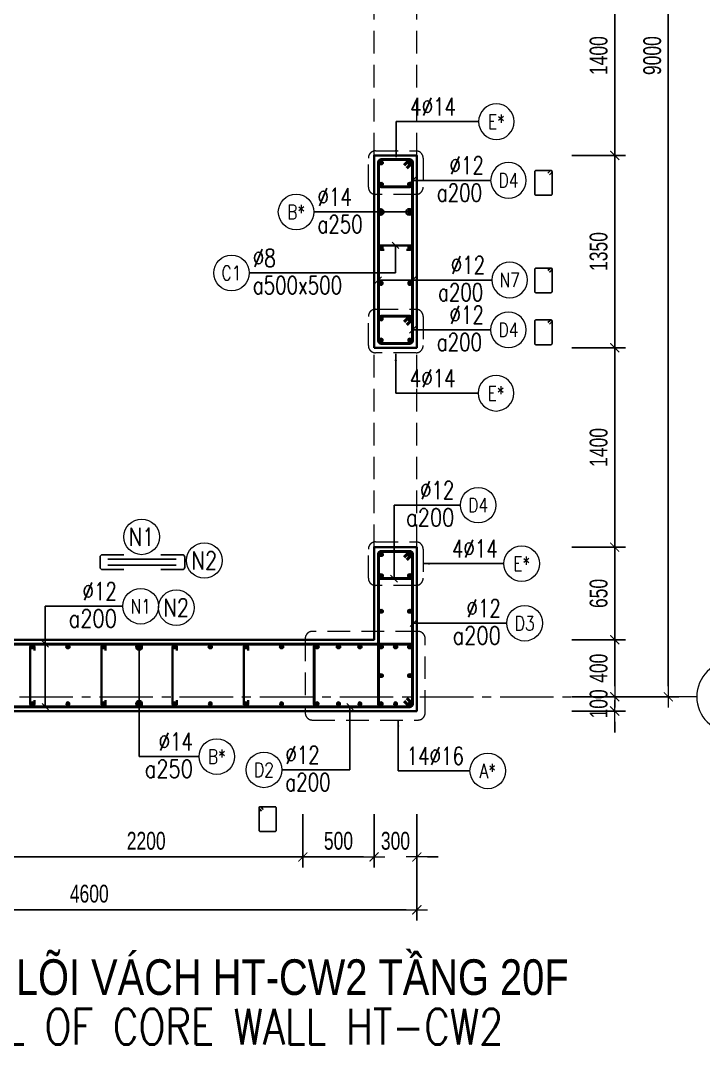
# Model space of a CAD drawing. Header units: millimetres. Extents: x 944027 to 981803, y -83026 to 82675.
# Drawn here: x 970915 to 975711, y -315 to 6873 of the extents above; entities that cross this region are included whole.
import ezdxf
from ezdxf.enums import TextEntityAlignment as Align

# ---------------------------------------------------------------- set-up
doc = ezdxf.new("R2010")
doc.units = ezdxf.units.MM
doc.header["$MEASUREMENT"] = 0
for name, pattern in [('HIDDEN', [9.525, 6.35, -3.175]), ('HIDDEN2', [4.7625, 3.175, -1.5875]), ('HT_Dim Grid$0$CENTER2', [1.125, 0.75, -0.125, 0.125, -0.125]), ('HT_Grid$0$CENTER2', [1.125, 0.75, -0.125, 0.125, -0.125])]:
    doc.linetypes.add(name, pattern=pattern)
doc.layers.get('0').update_dxf_attribs({"lineweight": 20})
doc.layers.get('Defpoints').update_dxf_attribs({"color": 151, "lineweight": 9})
doc.layers.add('Hidden', color=9, linetype='HIDDEN')
doc.layers.add('Ligature', color=1, linetype='Continuous')
for name, color, linetype, lineweight in [('HT_Dim Grid$0$NDC_S_AXIS', 5, 'HT_Dim Grid$0$CENTER2', 13), ('HT_Dim Grid$0$NDC_S_SYMBOL', 1, 'Continuous', 15), ('HT_Dim Grid$0$NDC_S_TEXT SYMBOL', 7, 'Continuous', 20), ('HT_Grid$0$NDC_S_AXIS', 5, 'HT_Grid$0$CENTER2', 13), ('KC-LEADER', 153, 'Continuous', 18), ('KC-THEP', 6, 'Continuous', 40), ('NDC_S_ANNO', 7, 'Continuous', 20), ('NDC_S_BEAM', 3, 'HIDDEN2', 20), ('NDC_S_DIM', 1, 'Continuous', 15), ('NDC_S_ENG TITLE', 3, 'Continuous', 20), ('NDC_S_HIDDEN', 8, 'HIDDEN2', 13), ('NDC_S_LEADER', 1, 'Continuous', 15), ('NDC_S_REBAR', 4, 'Continuous', 35), ('NDC_S_STIRRUP', 4, 'Continuous', 40), ('NDC_S_TEXT SYMBOL', 7, 'Continuous', 20), ('NDC_S_VN TEXT', 7, 'Continuous', 20), ('NDC_S_VN TITLE', 6, 'Continuous', 35), ('NDC_S_WALL', 6, 'Continuous', 35)]:
    doc.layers.add(name, color=color, linetype=linetype, lineweight=lineweight)
doc.styles.add('HT_Dim Grid$0$NDC_ANNO', font='', dxfattribs={"width": 0.8})
doc.styles.add('NDC_ANNO', font='', dxfattribs={"width": 0.8})
doc.styles.add('NDC_ARIAL', font='arial.ttf', dxfattribs={"width": 0.85})
doc.styles.add('NDC_DIM', font='', dxfattribs={"width": 0.75})
doc.styles.add('NDC_EN TXT', font='romans.shx', dxfattribs={"width": 0.8})
doc.styles.add('NDC_VIE TXT', font='arial.ttf', dxfattribs={"width": 0.8})
doc.styles.get('HT_Dim Grid$0$NDC_ANNO').set_extended_font_data('Dotum')
doc.styles.get('NDC_ANNO').set_extended_font_data('Dotum')
doc.styles.get('NDC_DIM').set_extended_font_data('Dotum')
doc.dimstyles.new('NDC_1-50', dxfattribs={"dimscale": 50, "dimtxt": 2.5, "dimasz": 1, "dimexe": 1.5, "dimexo": 0, "dimgap": 0.8, "dimtad": 1, "dimdec": 0, "dimdsep": 46, "dimtxsty": 'NDC_ARIAL', "dimblk": 'DIMMARK', "dimcen": 49999.938995, "dimdle": 1.5, "dimclrd": 1, "dimclre": 1, "dimclrt": 3, "dimadec": 0, "dimazin": 0, "dimtfac": 1, "dimtdec": 0, "dimtix": 1, "dimtmove": 2, "dimatfit": 3, "dimfxl": 1, "dimarcsym": 0})
doc.dimstyles.new('NDC_dim_30', dxfattribs={"dimscale": 30, "dimtxt": 2.5, "dimasz": 1.5, "dimexe": 1.5, "dimexo": 2.5, "dimgap": 1, "dimtad": 1, "dimdec": 0, "dimzin": 0, "dimdsep": 46, "dimtxsty": 'NDC_DIM', "dimblk": 'DIMMARK', "dimcen": 0.09, "dimdle": 1.2, "dimclrd": 1, "dimclre": 1, "dimclrt": 3, "dimadec": 0, "dimazin": 0, "dimtfac": 1, "dimtdec": 0, "dimtix": 1, "dimtofl": 0, "dimtmove": 0, "dimatfit": 3, "dimfxl": 6, "dimfxlon": 1, "dimtolj": 1, "dimtzin": 0, "dimarcsym": 0})
doc.dimstyles.new('NDC_dim_50', dxfattribs={"dimscale": 50, "dimtxt": 2.5, "dimasz": 1.5, "dimexe": 1.5, "dimexo": 2.5, "dimgap": 1, "dimtad": 1, "dimdec": 0, "dimzin": 0, "dimdsep": 46, "dimtxsty": 'NDC_DIM', "dimblk": 'DIMMARK', "dimcen": 0.09, "dimdle": 1.2, "dimclrd": 1, "dimclre": 1, "dimclrt": 3, "dimadec": 0, "dimazin": 0, "dimtfac": 1, "dimtdec": 0, "dimtix": 1, "dimtofl": 0, "dimtmove": 0, "dimatfit": 3, "dimfxl": 6, "dimfxlon": 1, "dimtolj": 1, "dimtzin": 0, "dimarcsym": 0})

# ---------------------------------------------------------------- blocks, each defined once
blk = doc.blocks.new('THEP')
at = {"layer": 'KC-LEADER', "color": 6}
blk.add_circle((0, 0), 14, dxfattribs=at)
at = {"layer": 'KC-THEP'}
for p, q in [((-14, 0), (14, 0)), ((9.9, 9.9), (-9.9, -9.9)), ((-9.9, 9.9), (9.9, -9.9)), ((0, 14), (0, -14))]:
    blk.add_line(p, q, dxfattribs=at)
blk = doc.blocks.new('DIMMARK')
at = {"layer": 'NDC_S_DIM', "color": 1}
blk.add_line((-1.5, 0), (1, 0), dxfattribs=at)
at = {"layer": 'NDC_S_DIM', "color": 2, "const_width": 0.1}
blk.add_lwpolyline([(-0.424, -0.424), (0.424, 0.424)], dxfattribs=at)
blk = doc.blocks.new('*U10')
blk.add_circle((2.5, 0), 2.5)
at = {"layer": 'NDC_S_VN TEXT', "color": 3, "style": 'NDC_EN TXT'}
for tag, width, p in [('DK2', 0.75, (-0.85, 0.85)), ('KC2', 0.8, (-0.85, -2.97))]:
    blk.add_attdef(tag, text='', height=2.5, dxfattribs=dict(at, width=width)).set_placement(p, align=Align.RIGHT)
at = {"layer": 'NDC_S_VN TEXT', "color": 7, "style": 'NDC_EN TXT', "width": 0.8}
blk.add_attdef('SH3', text='', height=2, dxfattribs=at).set_placement((2.5, 0), align=Align.MIDDLE)
blk = doc.blocks.new('A$C7BC65A55')
at = {"layer": 'Ligature'}
for p, q in [((-15.2, 372, 0), (-15.2, 38.5, 0)), ((15.2, 372, 0), (15.2, 38.5, 0))]:
    blk.add_line(p, q, dxfattribs=at)
for points in [[(-36.2, 296.5), (-36.2, 400.9, -0.414214), (-24, 413.1), (24, 413.1, -0.414214), (36.2, 400.9), (36.2, 296.5)], [(-36.2, 116.5), (-36.2, 12.2, 0.414214), (-24, 0), (24, 0, 0.414214), (36.2, 12.2), (36.2, 116.5)]]:
    blk.add_lwpolyline(points, format="xyb", dxfattribs=at)
blk = doc.blocks.new('*U9')
blk.add_circle((2.5, 0), 2.5)
at = {"layer": 'NDC_S_VN TEXT', "color": 3, "style": 'NDC_EN TXT', "width": 0.75}
blk.add_attdef('DK2', text='', height=2.5, dxfattribs=at).set_placement((-0.85, 0.85), align=Align.RIGHT)
at = {"layer": 'NDC_S_VN TEXT', "color": 7, "style": 'NDC_EN TXT', "width": 0.8}
blk.add_attdef('SH3', text='', height=2, dxfattribs=at).set_placement((2.5, 0), align=Align.MIDDLE)
blk = doc.blocks.new('*U11')
blk.add_circle((-2.5, 0), 2.5)
at = {"layer": 'NDC_S_VN TEXT', "color": 3, "style": 'NDC_EN TXT', "width": 0.75}
for tag, p in [('DK1', (0.5, 0.85)), ('KC1', (0.5, -2.97))]:
    blk.add_attdef(tag, p, '', height=2.5, dxfattribs=at)
at = {"layer": 'NDC_S_VN TEXT', "color": 7, "style": 'NDC_EN TXT', "width": 0.8}
blk.add_attdef('SH2', text='', height=2, dxfattribs=at).set_placement((-2.5, 0), align=Align.MIDDLE)
blk = doc.blocks.new('*U13')
blk.add_circle((-2.5, 0), 2.5)
at = {"layer": 'NDC_S_VN TEXT', "color": 3, "style": 'NDC_EN TXT', "width": 0.75}
blk.add_attdef('DK1', (0.5, 0.85), '', height=2.5, dxfattribs=at)
at = {"layer": 'NDC_S_VN TEXT', "color": 7, "style": 'NDC_EN TXT', "width": 0.8}
blk.add_attdef('SH2', text='', height=2, dxfattribs=at).set_placement((-2.5, 0), align=Align.MIDDLE)
blk = doc.blocks.new('*U12')
blk.add_circle((-2.5, 0), 2.5)
at = {"layer": 'NDC_S_VN TEXT', "color": 3, "style": 'NDC_EN TXT', "width": 0.75}
for tag, p in [('DK1', (0.5, 0.85)), ('KC1', (0.5, -2.97))]:
    blk.add_attdef(tag, p, '', height=2.5, dxfattribs=at)
at = {"layer": 'NDC_S_VN TEXT', "color": 7, "style": 'NDC_EN TXT', "width": 0.8}
blk.add_attdef('SH2', text='', height=2, dxfattribs=at).set_placement((-2.5, 0), align=Align.MIDDLE)
blk = doc.blocks.new('*D383')
at = {"layer": 'Defpoints', "color": 0, "transparency": 16777216}
for p in [(970698.3, 2525.9), (972897.8, 2273.6), (972897.8, 1001.7)]:
    blk.add_point(p, dxfattribs=at)
at = {"layer": 'NDC_S_DIM', "color": 1, "lineweight": -2, "transparency": 16777216}
for p, q in [((970698.3, 1301.7), (970698.3, 926.7)), ((972897.8, 1301.7), (972897.8, 926.7)), ((970773.3, 1001.7), (972822.8, 1001.7))]:
    blk.add_line(p, q, dxfattribs=at)
at = {"layer": 'NDC_S_DIM', "color": 1, "lineweight": -2, "transparency": 16777216, "xscale": 75, "yscale": 75, "zscale": 75, "rotation": 180}
blk.add_blockref('DIMMARK', (970698.3, 1001.7), dxfattribs=at)
at = {"layer": 'NDC_S_DIM', "color": 1, "lineweight": -2, "transparency": 16777216, "xscale": 75, "yscale": 75, "zscale": 75}
blk.add_blockref('DIMMARK', (972897.8, 1001.7), dxfattribs=at)
at = {"layer": 'NDC_S_DIM', "color": 3, "transparency": 16777216, "insert": (971798.1, 1114.2), "char_height": 125, "attachment_point": 5, "style": 'NDC_DIM'}
blk.add_mtext('\\A1;2200', dxfattribs=at)
blk = doc.blocks.new('*D384')
at = {"layer": 'Defpoints', "color": 0, "transparency": 16777216}
for p in [(973398.3, 2525.9), (972897.8, 2273.6), (973398.3, 1001.7)]:
    blk.add_point(p, dxfattribs=at)
at = {"layer": 'NDC_S_DIM', "color": 1, "lineweight": -2, "transparency": 16777216}
for p, q in [((972897.8, 1301.7), (972897.8, 926.7)), ((973398.3, 1301.7), (973398.3, 926.7)), ((972972.8, 1001.7), (973323.3, 1001.7))]:
    blk.add_line(p, q, dxfattribs=at)
at = {"layer": 'NDC_S_DIM', "color": 1, "lineweight": -2, "transparency": 16777216, "xscale": 75, "yscale": 75, "zscale": 75, "rotation": 180}
blk.add_blockref('DIMMARK', (972897.8, 1001.7), dxfattribs=at)
at = {"layer": 'NDC_S_DIM', "color": 1, "lineweight": -2, "transparency": 16777216, "xscale": 75, "yscale": 75, "zscale": 75}
blk.add_blockref('DIMMARK', (973398.3, 1001.7), dxfattribs=at)
at = {"layer": 'NDC_S_DIM', "color": 3, "transparency": 16777216, "insert": (973148.1, 1114.2), "char_height": 125, "attachment_point": 5, "style": 'NDC_DIM'}
blk.add_mtext('\\A1;500', dxfattribs=at)
blk = doc.blocks.new('*D385')
at = {"layer": 'Defpoints', "color": 0, "transparency": 16777216}
for p in [(973398.3, 2525.9), (973698.3, 2025.9), (973698.3, 1001.7)]:
    blk.add_point(p, dxfattribs=at)
at = {"layer": 'NDC_S_DIM', "color": 1, "lineweight": -2, "transparency": 16777216}
for p, q in [((973398.3, 1301.7), (973398.3, 926.7)), ((973698.3, 1301.7), (973698.3, 926.7)), ((973323.3, 1001.7), (973248.3, 1001.7)), ((973773.3, 1001.7), (973848.3, 1001.7))]:
    blk.add_line(p, q, dxfattribs=at)
at = {"layer": 'NDC_S_DIM', "color": 1, "lineweight": -2, "transparency": 16777216, "xscale": 75, "yscale": 75, "zscale": 75}
blk.add_blockref('DIMMARK', (973398.3, 1001.7), dxfattribs=at)
at = {"layer": 'NDC_S_DIM', "color": 1, "lineweight": -2, "transparency": 16777216, "xscale": 75, "yscale": 75, "zscale": 75, "rotation": 180}
blk.add_blockref('DIMMARK', (973698.3, 1001.7), dxfattribs=at)
at = {"layer": 'NDC_S_DIM', "color": 3, "transparency": 16777216, "insert": (973548.3, 1114.2), "char_height": 125, "attachment_point": 5, "style": 'NDC_DIM'}
blk.add_mtext('\\A1;300', dxfattribs=at)
blk = doc.blocks.new('*D387')
at = {"layer": 'Defpoints', "color": 0, "transparency": 16777216}
for p in [(973398.3, 2525.9), (975087.8, 2525.9), (973698.3, 2125.9)]:
    blk.add_point(p, dxfattribs=at)
at = {"layer": 'NDC_S_DIM', "color": 1, "lineweight": -2, "transparency": 16777216}
for p, q in [((974787.8, 2525.9), (975162.8, 2525.9)), ((975087.8, 2200.9), (975087.8, 2450.9)), ((974787.8, 2125.9), (975162.8, 2125.9))]:
    blk.add_line(p, q, dxfattribs=at)
at = {"layer": 'NDC_S_DIM', "color": 1, "lineweight": -2, "transparency": 16777216, "xscale": 75, "yscale": 75, "zscale": 75}
for p, rotation in [((975087.8, 2525.9), 90), ((975087.8, 2125.9), 270)]:
    blk.add_blockref('DIMMARK', p, dxfattribs=dict(at, rotation=rotation))
at = {"layer": 'NDC_S_DIM', "color": 3, "transparency": 16777216, "insert": (974975.2, 2325.9), "char_height": 125, "attachment_point": 5, "rotation": 90, "style": 'NDC_DIM'}
blk.add_mtext('\\A1;400', dxfattribs=at)
blk = doc.blocks.new('*D388')
at = {"layer": 'Defpoints', "color": 0, "transparency": 16777216}
for p in [(973398.3, 3175.9), (975087.8, 3175.9), (973398.3, 2525.9)]:
    blk.add_point(p, dxfattribs=at)
at = {"layer": 'NDC_S_DIM', "color": 1, "lineweight": -2, "transparency": 16777216}
for p, q in [((974787.8, 3175.9), (975162.8, 3175.9)), ((975087.8, 2600.9), (975087.8, 3100.9)), ((974787.8, 2525.9), (975162.8, 2525.9))]:
    blk.add_line(p, q, dxfattribs=at)
at = {"layer": 'NDC_S_DIM', "color": 1, "lineweight": -2, "transparency": 16777216, "xscale": 75, "yscale": 75, "zscale": 75}
for p, rotation in [((975087.8, 3175.9), 90), ((975087.8, 2525.9), 270)]:
    blk.add_blockref('DIMMARK', p, dxfattribs=dict(at, rotation=rotation))
at = {"layer": 'NDC_S_DIM', "color": 3, "transparency": 16777216, "insert": (974975.2, 2850.9), "char_height": 125, "attachment_point": 5, "rotation": 90, "style": 'NDC_DIM'}
blk.add_mtext('\\A1;650', dxfattribs=at)
blk = doc.blocks.new('*D389')
at = {"layer": 'Defpoints', "color": 0, "transparency": 16777216}
for p in [(973698.3, 4575.9), (975087.8, 4575.9), (973398.3, 3175.9)]:
    blk.add_point(p, dxfattribs=at)
at = {"layer": 'NDC_S_DIM', "color": 1, "lineweight": -2, "transparency": 16777216}
for p, q in [((974787.8, 4575.9), (975162.8, 4575.9)), ((975087.8, 3250.9), (975087.8, 4500.9)), ((974787.8, 3175.9), (975162.8, 3175.9))]:
    blk.add_line(p, q, dxfattribs=at)
at = {"layer": 'NDC_S_DIM', "color": 1, "lineweight": -2, "transparency": 16777216, "xscale": 75, "yscale": 75, "zscale": 75}
for p, rotation in [((975087.8, 4575.9), 90), ((975087.8, 3175.9), 270)]:
    blk.add_blockref('DIMMARK', p, dxfattribs=dict(at, rotation=rotation))
at = {"layer": 'NDC_S_DIM', "color": 3, "transparency": 16777216, "insert": (974975.2, 3875.9), "char_height": 125, "attachment_point": 5, "rotation": 90, "style": 'NDC_DIM'}
blk.add_mtext('\\A1;1400', dxfattribs=at)
blk = doc.blocks.new('*D390')
at = {"layer": 'Defpoints', "color": 0, "transparency": 16777216}
for p in [(973698.3, 5925.9), (975087.8, 5925.9), (973698.3, 4575.9)]:
    blk.add_point(p, dxfattribs=at)
at = {"layer": 'NDC_S_DIM', "color": 1, "lineweight": -2, "transparency": 16777216}
for p, q in [((974787.8, 5925.9), (975162.8, 5925.9)), ((975087.8, 4650.9), (975087.8, 5850.9)), ((974787.8, 4575.9), (975162.8, 4575.9))]:
    blk.add_line(p, q, dxfattribs=at)
at = {"layer": 'NDC_S_DIM', "color": 1, "lineweight": -2, "transparency": 16777216, "xscale": 75, "yscale": 75, "zscale": 75}
for p, rotation in [((975087.8, 5925.9), 90), ((975087.8, 4575.9), 270)]:
    blk.add_blockref('DIMMARK', p, dxfattribs=dict(at, rotation=rotation))
at = {"layer": 'NDC_S_DIM', "color": 3, "transparency": 16777216, "insert": (974975.2, 5250.9), "char_height": 125, "attachment_point": 5, "rotation": 90, "style": 'NDC_DIM'}
blk.add_mtext('\\A1;1350', dxfattribs=at)
blk = doc.blocks.new('*D391')
at = {"layer": 'Defpoints', "color": 0, "transparency": 16777216}
for p in [(973698.3, 7325.9), (975087.8, 7325.9), (973698.3, 5925.9)]:
    blk.add_point(p, dxfattribs=at)
at = {"layer": 'NDC_S_DIM', "color": 1, "lineweight": -2, "transparency": 16777216}
for p, q in [((974787.8, 7325.9), (975162.8, 7325.9)), ((975087.8, 6000.9), (975087.8, 7250.9)), ((974787.8, 5925.9), (975162.8, 5925.9))]:
    blk.add_line(p, q, dxfattribs=at)
at = {"layer": 'NDC_S_DIM', "color": 1, "lineweight": -2, "transparency": 16777216, "xscale": 75, "yscale": 75, "zscale": 75}
for p, rotation in [((975087.8, 7325.9), 90), ((975087.8, 5925.9), 270)]:
    blk.add_blockref('DIMMARK', p, dxfattribs=dict(at, rotation=rotation))
at = {"layer": 'NDC_S_DIM', "color": 3, "transparency": 16777216, "insert": (974975.2, 6625.9), "char_height": 125, "attachment_point": 5, "rotation": 90, "style": 'NDC_DIM'}
blk.add_mtext('\\A1;1400', dxfattribs=at)
blk = doc.blocks.new('*D396')
at = {"layer": 'Defpoints', "color": 0, "transparency": 16777216}
for p in [(973756.8, 11125.9), (973698.3, 2125.9), (975464.2, 2125.9)]:
    blk.add_point(p, dxfattribs=at)
at = {"layer": 'NDC_S_DIM', "color": 1, "lineweight": -2, "transparency": 16777216}
for p, q in [((975164.2, 11125.9), (975539.2, 11125.9)), ((975464.2, 11050.9), (975464.2, 2200.9)), ((975164.2, 2125.9), (975539.2, 2125.9))]:
    blk.add_line(p, q, dxfattribs=at)
at = {"layer": 'NDC_S_DIM', "color": 1, "lineweight": -2, "transparency": 16777216, "xscale": 75, "yscale": 75, "zscale": 75}
for p, rotation in [((975464.2, 11125.9), 90), ((975464.2, 2125.9), 270)]:
    blk.add_blockref('DIMMARK', p, dxfattribs=dict(at, rotation=rotation))
at = {"layer": 'NDC_S_DIM', "color": 3, "transparency": 16777216, "insert": (975351.7, 6625.9), "char_height": 125, "attachment_point": 5, "rotation": 90, "style": 'NDC_DIM'}
blk.add_mtext('\\A1;9000', dxfattribs=at)
blk = doc.blocks.new('*D413')
at = {"layer": 'Defpoints', "color": 0, "ltscale": 200, "transparency": 16777216}
for p in [(973698.3, 2242.5), (969098.3, 1857.8), (973698.3, 630.6)]:
    blk.add_point(p, dxfattribs=at)
at = {"layer": 'NDC_S_DIM', "color": 1, "lineweight": -2, "ltscale": 200, "transparency": 16777216}
for p, q in [((969098.3, 930.6), (969098.3, 555.6)), ((973698.3, 930.6), (973698.3, 555.6)), ((969173.3, 630.6), (973623.3, 630.6))]:
    blk.add_line(p, q, dxfattribs=at)
at = {"layer": 'NDC_S_DIM', "color": 1, "lineweight": -2, "ltscale": 200, "transparency": 16777216, "xscale": 75, "yscale": 75, "zscale": 75, "rotation": 180}
blk.add_blockref('DIMMARK', (969098.3, 630.6), dxfattribs=at)
at = {"layer": 'NDC_S_DIM', "color": 1, "lineweight": -2, "ltscale": 200, "transparency": 16777216, "xscale": 75, "yscale": 75, "zscale": 75}
blk.add_blockref('DIMMARK', (973698.3, 630.6), dxfattribs=at)
at = {"layer": 'NDC_S_DIM', "color": 3, "ltscale": 200, "transparency": 16777216, "insert": (971398.3, 743.2), "char_height": 125, "attachment_point": 5, "style": 'NDC_DIM'}
blk.add_mtext('\\A1;4600', dxfattribs=at)
blk = doc.blocks.new('*U22')
at = {"layer": 'HT_Dim Grid$0$NDC_S_SYMBOL'}
blk.add_line((5, 0), (9, 0), dxfattribs=at)
blk.add_circle((0, 0), 5, dxfattribs=at)
at = {"layer": 'HT_Dim Grid$0$NDC_S_TEXT SYMBOL', "color": 7, "style": 'HT_Dim Grid$0$NDC_ANNO', "width": 0.8}
blk.add_attdef('GRID', text='', height=4, rotation=270, dxfattribs=at).set_placement((0, 0), align=Align.MIDDLE)
blk = doc.blocks.new('*D420')
at = {"layer": 'Defpoints', "color": 0, "ltscale": 200, "transparency": 16777216}
for p in [(973698.3, 2125.9), (973698.3, 2025.9), (975087.8, 2025.9)]:
    blk.add_point(p, dxfattribs=at)
at = {"layer": 'NDC_S_DIM', "color": 1, "lineweight": -2, "ltscale": 200, "transparency": 16777216}
for p, q in [((975087.8, 2200.9), (975087.8, 2275.9)), ((974787.8, 2125.9), (975162.8, 2125.9)), ((974787.8, 2025.9), (975162.8, 2025.9)), ((975087.8, 1950.9), (975087.8, 1875.9))]:
    blk.add_line(p, q, dxfattribs=at)
at = {"layer": 'NDC_S_DIM', "color": 1, "lineweight": -2, "ltscale": 200, "transparency": 16777216, "xscale": 75, "yscale": 75, "zscale": 75}
for p, rotation in [((975087.8, 2125.9), 270), ((975087.8, 2025.9), 90)]:
    blk.add_blockref('DIMMARK', p, dxfattribs=dict(at, rotation=rotation))
at = {"layer": 'NDC_S_DIM', "color": 3, "ltscale": 200, "transparency": 16777216, "insert": (974975.2, 2075.9), "char_height": 125, "attachment_point": 5, "rotation": 90, "style": 'NDC_DIM'}
blk.add_mtext('\\A1;100', dxfattribs=at)
blk = doc.blocks.new('Drawing name_symbol')
at = {"layer": 'NDC_S_ENG TITLE', "style": 'NDC_EN TXT', "width": 0.8}
blk.add_attdef('SECTDET1', text='', height=5, dxfattribs=at).set_placement((0, 1.01), align=Align.CENTER)
at = {"layer": 'NDC_S_TEXT SYMBOL', "lineweight": 25, "style": 'NDC_ANNO', "width": 0.8}
blk.add_attdef('SSCALE', text='', height=2.5, dxfattribs=at).set_placement((0, -4), align=Align.CENTER)
at = {"layer": 'NDC_S_VN TITLE', "style": 'NDC_VIE TXT', "width": 0.8}
blk.add_attdef('SECTDET2', text='', height=5, dxfattribs=at).set_placement((0, 7.97), align=Align.CENTER)

msp = doc.modelspace()

# ---------------------------------------------------------------- linework, layer by layer
for centre in [(971765.9, 3248.1), (972206, 3082.4), (972009.2, 2750.9)]:
    msp.add_circle(centre, 125)
at = {"layer": 'HT_Grid$0$NDC_S_AXIS', "ltscale": 500}
msp.add_line((965282.7, 2125.9), (975464.2, 2125.9), dxfattribs=at)
at = {"layer": 'Ligature'}
for points in [[(974629.5, 5789.4), (974645.4, 5805.4, 0.668179), (974639.7, 5819.4), (974535, 5819.4, 0.414214), (974526.9, 5811.2), (974526.9, 5654.1, 0.414214), (974535, 5645.9), (974639.7, 5645.9, 0.414214), (974647.8, 5654.1), (974647.8, 5811.2, 0.668179), (974633.9, 5817), (974617.9, 5801)], [(974629.4, 5105), (974645.4, 5121, 0.668179), (974639.6, 5134.9), (974535, 5134.9, 0.414214), (974526.8, 5126.8), (974526.8, 4969.7, 0.414214), (974535, 4961.5), (974639.6, 4961.5, 0.414214), (974647.8, 4969.7), (974647.8, 5126.8, 0.668179), (974633.9, 5132.5), (974617.9, 5116.6)], [(974629.4, 4740.4), (974645.4, 4756.4, 0.668179), (974639.6, 4770.3), (974535, 4770.3, 0.414214), (974526.8, 4762.2), (974526.8, 4605.1, 0.414214), (974535, 4596.9), (974639.6, 4596.9, 0.414214), (974647.8, 4605.1), (974647.8, 4762.2, 0.668179), (974633.9, 4767.9), (974617.9, 4752)], [(972608.6, 1324.1), (972592.7, 1340, -0.668179), (972598.4, 1354), (972703.1, 1354, -0.414214), (972711.2, 1345.8), (972711.2, 1188.7, -0.414214), (972703.1, 1180.5), (972598.4, 1180.5, -0.414214), (972590.3, 1188.7), (972590.3, 1345.8, -0.668179), (972604.2, 1351.6), (972620.2, 1335.6)]]:
    msp.add_lwpolyline(points, format="xyb", dxfattribs=at)
at = {"layer": 'NDC_S_BEAM', "ltscale": 50}
for p, q in [((973398.3, 5925.9), (973398.3, 7325.9)), ((973698.3, 5925.9), (973698.3, 7325.9)), ((973398.3, 3175.9), (973398.3, 4575.9)), ((973698.3, 3175.9), (973698.3, 4575.9))]:
    msp.add_line(p, q, dxfattribs=at)
at = {"layer": 'NDC_S_HIDDEN', "ltscale": 50}
for points in [[(973408, 5957), (973692.8, 5957, -0.414214), (973742.8, 5907), (973742.8, 5702, -0.414214), (973692.8, 5652), (973408, 5652, -0.414214), (973358, 5702), (973358, 5907, -0.414214)], [(973408, 4845.4), (973692.8, 4845.4, -0.414214), (973742.8, 4795.4), (973742.8, 4590.4, -0.414214), (973692.8, 4540.4), (973408, 4540.4, -0.414214), (973358, 4590.4), (973358, 4795.4, -0.414214)], [(973408, 3212.6), (973692.8, 3212.6, -0.414214), (973742.8, 3162.6), (973742.8, 2957.6, -0.414214), (973692.8, 2907.6), (973408, 2907.6, -0.414214), (973358, 2957.6), (973358, 3162.6, -0.414214)], [(972964.8, 1962.6), (973706.8, 1962.6, 0.414214), (973756.8, 2012.6), (973756.8, 2534.6, 0.414214), (973706.8, 2584.6), (972964.8, 2584.6, 0.414214), (972914.8, 2534.6), (972914.8, 2012.6, 0.414214)]]:
    msp.add_lwpolyline(points, format="xyb", close=True, dxfattribs=at)
at = {"layer": 'NDC_S_REBAR'}
for points in [[(973469.8, 5263.5), (973444.8, 5263.5, -1), (973444.8, 5293.5), (973651.8, 5293.5, -1), (973651.8, 5263.5), (973626.8, 5263.5)], [(971013.3, 2450.9), (971013.3, 2475.9, 1), (970983.3, 2475.9), (970983.3, 2075.9, 1), (971013.3, 2075.9), (971013.3, 2100.9)], [(971513.3, 2450.9), (971513.3, 2475.9, 1), (971483.3, 2475.9), (971483.3, 2075.9, 1), (971513.3, 2075.9), (971513.3, 2100.9)], [(972013.3, 2450.9), (972013.3, 2475.9, 1), (971983.3, 2475.9), (971983.3, 2075.9, 1), (972013.3, 2075.9), (972013.3, 2100.9)], [(972513.3, 2450.9), (972513.3, 2475.9, 1), (972483.3, 2475.9), (972483.3, 2075.9, 1), (972513.3, 2075.9), (972513.3, 2100.9)]]:
    msp.add_lwpolyline(points, format="xyb", dxfattribs=at)
at = {"layer": 'NDC_S_STIRRUP'}
for points in [[(973628.4, 5835.9), (973668.4, 5875.9, 0.414214), (973648.4, 5895.9), (973448.4, 5895.9, 0.414214), (973428.4, 5875.9), (973428.3, 4625.9, 0.414214), (973448.3, 4605.9), (973648.3, 4605.9, 0.414214), (973668.3, 4625.9), (973668.4, 5875.9, 0.414214), (973648.4, 5895.9), (973608.4, 5855.9)], [(973628.3, 5835.9), (973668.3, 5875.9, 0.414214), (973648.3, 5895.9), (973448.3, 5895.9, 0.414214), (973428.3, 5875.9), (973428.3, 5725, 0.414214), (973448.3, 5705), (973648.3, 5705, 0.414214), (973668.3, 5725), (973668.3, 5875.9, 0.414214), (973648.3, 5895.9), (973608.3, 5855.9)], [(973628.3, 4736.9), (973668.3, 4776.9, 0.414214), (973648.3, 4796.9), (973448.3, 4796.9, 0.414214), (973428.3, 4776.9), (973428.3, 4625.9, 0.414214), (973448.3, 4605.9), (973648.3, 4605.9, 0.414214), (973668.3, 4625.9), (973668.3, 4776.9, 0.414214), (973648.3, 4796.9), (973608.3, 4756.9)], [(973628.4, 3085.9), (973668.4, 3125.9, 0.414214), (973648.4, 3145.9), (973448.4, 3145.9, 0.414214), (973428.4, 3125.9), (973428.3, 2075.9, 0.414214), (973448.3, 2055.9), (973648.3, 2055.9, 0.414214), (973668.3, 2075.9), (973668.4, 3125.9, 0.414214), (973648.4, 3145.9), (973608.4, 3105.9)], [(973628.3, 3085.9), (973668.3, 3125.9, 0.414214), (973648.3, 3145.9), (973448.3, 3145.9, 0.414214), (973428.3, 3125.9), (973428.3, 2975, 0.414214), (973448.3, 2955), (973648.3, 2955, 0.414214), (973668.3, 2975), (973668.3, 3125.9, 0.414214), (973648.3, 3145.9), (973608.3, 3105.9)], [(967488.3, 2095.9), (967448.3, 2055.9, -0.414214), (967428.3, 2075.9), (967428.3, 2475.9, -0.414214), (967448.3, 2495.9), (973648.3, 2495.9, -0.414214), (973668.3, 2475.9), (973668.3, 2075.9, -0.414214), (973648.3, 2055.9), (967448.3, 2055.9, -0.414214), (967428.3, 2075.9), (967468.3, 2115.9)], [(973608.3, 2095.9), (973648.3, 2055.9, 0.414214), (973668.3, 2075.9), (973668.3, 2475.9, 0.414214), (973648.3, 2495.9), (972998.3, 2495.9, 0.414214), (972978.3, 2475.9), (972978.3, 2075.9, 0.414214), (972998.3, 2055.9), (973648.3, 2055.9, 0.414214), (973668.3, 2075.9), (973628.3, 2115.9)]]:
    msp.add_lwpolyline(points, format="xyb", dxfattribs=at)
at = {"layer": 'NDC_S_WALL', "ltscale": 10}
msp.add_lwpolyline([(970698.3, 10725.9), (970698.3, 2525.9), (973398.3, 2525.9), (973398.3, 3175.9), (973698.3, 3175.9), (973698.3, 2025.9), (967398.3, 2025.9), (967398.3, 3175.9), (967698.3, 3175.9), (967698.3, 2525.9), (970398.3, 2525.9), (970398.3, 7925.9)], dxfattribs=at)
at = {"layer": 'NDC_S_WALL'}
msp.add_lwpolyline([(973398.3, 4575.9), (973698.3, 4575.9), (973698.3, 5925.9), (973398.3, 5925.9)], close=True, dxfattribs=at)

# ---------------------------------------------------------------- block references
at = {"layer": 'Hidden', "xscale": 1.44, "yscale": 1.44, "zscale": 1.44, "rotation": 270}
msp.add_blockref('A$C7BC65A55', (971473.8, 3070.6, 0), dxfattribs=at)
at = {"layer": 'HT_Dim Grid$0$NDC_S_AXIS'}
ref = msp.add_blockref('*U22', (975914.2, 2125.9), dxfattribs=dict(at, xscale=-50, yscale=50, zscale=50))
ref.add_attrib('GRID', 'Y3', dxfattribs={"layer": 'HT_Dim Grid$0$NDC_S_TEXT SYMBOL', "color": 7, "height": 200, "style": 'HT_Dim Grid$0$NDC_ANNO', "width": 0.8}).set_placement((975914.2, 2125.9), align=Align.MIDDLE)
at = {"layer": 'KC-THEP'}
for p, rotation in [((973448.3, 5873.3), 9.668564436380926), ((973648.3, 5873.3), 9.668564436380926), ((973448.3, 5723.3), 9.668564436380926), ((973648.3, 5723.3), 9.668564436380926), ((973448.3, 3123.3), 9.668564436380946), ((973648.3, 3123.3), 9.668564436380946), ((973448.3, 2975.9), 9.668564436380946), ((973648.3, 2975.9), 9.668564436380946), ((973448.3, 2725.9), 9.668564436380946), ((973648.3, 2725.9), 9.668564436380946), ((970998.3, 2475.9), 9.66856443638095), ((971248.3, 2475.9), 9.66856443638095), ((971498.3, 2475.9), 9.66856443638095), ((971748.3, 2475.9), 9.66856443638095), ((971998.3, 2475.9), 9.66856443638095), ((972248.3, 2475.9), 9.66856443638095), ((972498.3, 2475.9), 9.66856443638095), ((972748.3, 2475.9), 9.66856443638095), ((972998.3, 2475.9), 9.66856443638095), ((973148.3, 2475.9), 9.66856443638095), ((973298.3, 2475.9), 9.66856443638095), ((973448.3, 2475.9), 9.668564436380946), ((973549.1, 2475.9), 9.668564436380946), ((973648.3, 2475.9), 9.668564436380946), ((973448.3, 2274.2), 9.668564436380946), ((973648.3, 2274.2), 9.668564436380946), ((973651.8, 2075.9), 9.668564436380946)]:
    msp.add_blockref('THEP', p, dxfattribs=dict(at, rotation=rotation))
at = {"layer": 'KC-THEP', "xscale": -1, "rotation": 170.331435563619}
for p in [(973448.3, 5528.5), (973648.3, 5528.5), (973448.3, 5278.5), (973648.3, 5278.5), (973448.3, 5028.5), (973648.3, 5028.5), (973448.3, 4778.5), (973648.3, 4778.5), (973448.3, 4628.5), (973648.3, 4628.5), (970998.3, 2075.9), (971248.3, 2075.9), (971498.3, 2075.9), (971748.3, 2075.9), (971998.3, 2075.9), (972248.3, 2075.9), (972498.3, 2075.9), (972748.3, 2075.9), (972998.3, 2075.9), (973148.3, 2075.9), (973298.3, 2075.9), (973448.3, 2075.9), (973549.1, 2075.9)]:
    msp.add_blockref('THEP', p, dxfattribs=at)
at = {"layer": 'NDC_S_ANNO'}
ref = msp.add_blockref('Drawing name_symbol', (972202.8, -365.4), dxfattribs=dict(at, xscale=50, yscale=50, zscale=50))
ref.add_attrib('SECTDET1', 'DETAIL OF CORE WALL HT-CW2', dxfattribs={"layer": 'NDC_S_ENG TITLE', "height": 250, "style": 'NDC_EN TXT', "width": 0.8}).set_placement((972202.8, -314.9), align=Align.CENTER)
ref.add_attrib('SECTDET2', 'CHI TIẾT LÕI VÁCH HT-CW2 TẦNG 20F', dxfattribs={"layer": 'NDC_S_VN TITLE', "height": 250, "style": 'NDC_VIE TXT', "width": 0.8}).set_placement((972202.8, 33.1), align=Align.CENTER)
at = {"layer": 'NDC_S_VN TEXT'}
ref = msp.add_blockref('*U13', (974132.1, 6162.4), dxfattribs=dict(at, xscale=-50, yscale=50, zscale=50))
ref.add_attrib('SH2', 'E*', dxfattribs={"color": 7, "height": 100, "style": 'NDC_EN TXT', "width": 0.8}).set_placement((974257.1, 6162.4), align=Align.MIDDLE)
ref.add_attrib('DK1', '4%%C14', (973651.8, 6204.7), dxfattribs={"color": 3, "height": 125, "style": 'NDC_EN TXT', "width": 0.75})
ref = msp.add_blockref('*U11', (974216.6, 5750.4), dxfattribs=dict(at, xscale=-50, yscale=50, zscale=50))
ref.add_attrib('SH2', 'D4', dxfattribs={"color": 7, "height": 100, "style": 'NDC_EN TXT', "width": 0.8}).set_placement((974341.6, 5750.4), align=Align.MIDDLE)
ref.add_attrib('DK1', '%%C12', (973928.2, 5792.7), dxfattribs={"color": 3, "height": 125, "style": 'NDC_EN TXT', "width": 0.75})
ref.add_attrib('KC1', 'a200', (973838.9, 5601.8), dxfattribs={"color": 3, "height": 125, "style": 'NDC_EN TXT', "width": 0.75})
at = {"layer": 'NDC_S_VN TEXT', "xscale": 50, "yscale": 50, "zscale": 50}
for name, p, values in [('*U11', (972975.8, 5528.4), {'SH2': 'B*', 'DK1': '%%C14', 'KC1': 'a250'}), ('*U12', (972521.8, 5100.6), {'SH2': 'C1', 'DK1': '%%c8', 'KC1': 'a500x500'}), ('*U10', (974004.2, 3470.7), {'SH3': 'D4', 'DK2': '%%C12', 'KC2': 'a200'}), ('*U9', (974309.2, 3060.1), {'SH3': 'E*', 'DK2': '4%%C14'}), ('*U10', (971634.5, 2761.2), {'SH3': 'N1', 'DK2': '%%C12', 'KC2': 'a200'}), ('*U10', (974330.6, 2641.9), {'SH3': 'D3', 'DK2': '%%C12', 'KC2': 'a200'}), ('*U10', (972168.9, 1706), {'SH3': 'B*', 'DK2': '%%C14', 'KC2': 'a250'}), ('*U11', (972749.9, 1612.7), {'SH2': 'D2', 'DK1': '%%C12', 'KC1': 'a200'}), ('*U9', (974071.5, 1605.6), {'SH3': 'A*', 'DK2': '14%%C16'})]:
    msp.add_blockref(name, p, dxfattribs=at).add_auto_attribs(values)
at = {"layer": 'NDC_S_VN TEXT'}
ref = msp.add_blockref('*U11', (974225.1, 5051.1), dxfattribs=dict(at, xscale=-50, yscale=50, zscale=50))
ref.add_attrib('SH2', 'N7', dxfattribs={"color": 7, "height": 100, "style": 'NDC_EN TXT', "width": 0.8}).set_placement((974350.1, 5051.1), align=Align.MIDDLE)
ref.add_attrib('DK1', '%%C12', (973936.7, 5093.4), dxfattribs={"color": 3, "height": 125, "style": 'NDC_EN TXT', "width": 0.75})
ref.add_attrib('KC1', 'a200', (973847.4, 4902.5), dxfattribs={"color": 3, "height": 125, "style": 'NDC_EN TXT', "width": 0.75})
ref = msp.add_blockref('*U11', (974216.5, 4701.4), dxfattribs=dict(at, xscale=-50, yscale=50, zscale=50))
ref.add_attrib('SH2', 'D4', dxfattribs={"color": 7, "height": 100, "style": 'NDC_EN TXT', "width": 0.8}).set_placement((974341.5, 4701.4), align=Align.MIDDLE)
ref.add_attrib('DK1', '%%C12', (973928.1, 4743.7), dxfattribs={"color": 3, "height": 125, "style": 'NDC_EN TXT', "width": 0.75})
ref.add_attrib('KC1', 'a200', (973838.8, 4552.8), dxfattribs={"color": 3, "height": 125, "style": 'NDC_EN TXT', "width": 0.75})
ref = msp.add_blockref('*U13', (974129.7, 4256.4), dxfattribs=dict(at, xscale=-50, yscale=50, zscale=50))
ref.add_attrib('SH2', 'E*', dxfattribs={"color": 7, "height": 100, "style": 'NDC_EN TXT', "width": 0.8}).set_placement((974254.7, 4256.4), align=Align.MIDDLE)
ref.add_attrib('DK1', '4%%C14', (973649.4, 4298.7), dxfattribs={"color": 3, "height": 125, "style": 'NDC_EN TXT', "width": 0.75})

# ---------------------------------------------------------------- texts
at = {"layer": 'NDC_S_VN TEXT', "color": 7, "style": 'NDC_EN TXT', "width": 0.8}
for tag, p in [('N1', (971765.9, 3248.1)), ('N2', (972206, 3082.4)), ('N2', (972009.2, 2750.9))]:
    msp.add_attdef(tag, text='3', height=125, dxfattribs=at).set_placement(p, align=Align.MIDDLE)

# ---------------------------------------------------------------- dimensions: what is measured, and where the dimension line sits
at = {"layer": 'NDC_S_DIM'}
for base, p1, p2, picture, middle in [((975464.2, 2125.9), (973756.8, 11125.9), (973698.3, 2125.9), '*D396', (975351.7, 6625.9)), ((975087.8, 2525.9), (973698.3, 2125.9), (973398.3, 2525.9), '*D387', (974975.2, 2325.9))]:
    dim = msp.add_linear_dim(base=base, p1=p1, p2=p2, angle=90, dimstyle='NDC_dim_50', dxfattribs=at)
    dim.commit()
    dim.dimension.update_dxf_attribs({"geometry": picture, "text_midpoint": middle})
for base, p1, p2, picture, middle in [((975087.8, 7325.9), (973698.3, 5925.9), (973698.3, 7325.9), '*D391', (974975.2, 6625.9)), ((975087.8, 5925.9), (973698.3, 4575.9), (973698.3, 5925.9), '*D390', (974975.2, 5250.9)), ((975087.8, 4575.9), (973398.3, 3175.9), (973698.3, 4575.9), '*D389', (974975.2, 3875.9)), ((975087.8, 3175.9), (973398.3, 2525.9), (973398.3, 3175.9), '*D388', (974975.2, 2850.9))]:
    dim = msp.add_linear_dim(base=base, p1=p1, p2=p2, angle=90, dimstyle='NDC_dim_50', override={"dimtmove": 1}, dxfattribs=at)
    dim.commit()
    dim.dimension.update_dxf_attribs({"geometry": picture, "text_midpoint": middle})
for base, p1, p2, picture, middle in [((972897.8486, 1001.6615), (970698.2882, 2525.9347), (972897.8486, 2273.596), '*D383', (971798.0684, 1114.2463)), ((973398.2882, 1001.6615), (972897.8486, 2273.596), (973398.2882, 2525.9347), '*D384', (973148.0684, 1114.2463)), ((973698.3, 1001.7), (973398.3, 2525.9), (973698.3, 2025.9), '*D385', (973548.3, 1114.2))]:
    dim = msp.add_linear_dim(base=base, p1=p1, p2=p2, dimstyle='NDC_dim_50', override={"dimtmove": 1}, dxfattribs=at)
    dim.commit()
    dim.dimension.update_dxf_attribs({"geometry": picture, "text_midpoint": middle})
at = {"layer": 'NDC_S_DIM', "ltscale": 200}
dim = msp.add_linear_dim(base=(973698.3, 630.6), p1=(969098.3, 1857.8), p2=(973698.3, 2242.5), dimstyle='NDC_dim_50', override={"dimtmove": 1}, dxfattribs=at)
dim.commit()
dim.dimension.update_dxf_attribs({"geometry": '*D413', "text_midpoint": (971398.3, 743.2)})
dim = msp.add_linear_dim(base=(975087.8, 2025.9), p1=(973698.3, 2125.9), p2=(973698.3, 2025.9), angle=90, dimstyle='NDC_dim_50', override={"dimtmove": 1}, dxfattribs=at)
dim.commit()
dim.dimension.update_dxf_attribs({"geometry": '*D420', "text_midpoint": (974975.2, 2075.9)})

# ---------------------------------------------------------------- leaders
at = {"layer": 'NDC_S_LEADER'}
for points, dimstyle, override in [([(973552.8, 5913.6), (973552.8, 6162.4), (974134.4, 6162.4)], 'NDC_1-50', {"dimgap": 0.8, "dimtad": 0}), ([(973668.3, 5750.4), (974218.6, 5750.4)], 'NDC_dim_30', {"dimtad": 0, "dimldrblk": 'Oblique'}), ([(973644.7, 5528.7), (972975.8, 5528.4)], 'NDC_dim_30', {"dimtad": 0, "dimldrblk": 'Origin'}), ([(973444.8, 5528.4), (972975.8, 5528.4)], 'NDC_dim_30', {"dimtad": 0, "dimldrblk": 'Origin'}), ([(973548.3, 5293.5), (973548.3, 5100.9), (972521.8, 5100.7)], 'NDC_dim_30', {"dimtad": 0, "dimldrblk": 'Oblique'}), ([(973428.3, 5050.9), (974225.1, 5050.9)], 'NDC_dim_30', {"dimtad": 0, "dimldrblk": 'Oblique'}), ([(973668.3, 5050.9), (974225.1, 5050.9)], 'NDC_dim_30', {"dimtad": 0, "dimldrblk": 'Oblique'}), ([(973668.3, 4701.4), (974218.6, 4701.4)], 'NDC_dim_30', {"dimtad": 0, "dimldrblk": 'Oblique'}), ([(973550.4, 4532.5), (973550.4, 4256.4), (974132, 4256.4)], 'NDC_1-50', {"dimgap": 0.8, "dimtad": 0}), ([(973538.6, 2955), (973538.6, 3470.7), (974004.2, 3470.7)], 'NDC_1-50', {"dimtad": 0, "dimldrblk": 'Oblique'}), ([(973742.8, 3060.1), (974309.2, 3060.1)], 'NDC_dim_30', {"dimtad": 0}), ([(971089.7, 2055.9), (971089.7, 2761), (971634.5, 2761)], 'NDC_dim_30', {"dimtad": 0, "dimldrblk": 'Oblique'}), ([(971089.7, 2495.9), (971089.7, 2761), (971634.5, 2761)], 'NDC_dim_30', {"dimtad": 0, "dimldrblk": 'Oblique'}), ([(973673.9, 2641.9), (974330.6, 2641.9)], 'NDC_dim_30', {"dimtad": 0, "dimldrblk": 'Oblique'}), ([(971748.3, 2475.7), (971748.3, 1705.8), (972168.9, 1705.8)], 'NDC_dim_30', {"dimgap": 1, "dimtad": 0, "dimldrblk": 'Origin'}), ([(971748.3, 2075.7), (971748.3, 1705.8), (972168.9, 1705.8)], 'NDC_dim_30', {"dimgap": 1, "dimtad": 0, "dimldrblk": 'Origin'}), ([(973228.4, 2055.9), (973228.4, 1612.7), (972749.9, 1612.7)], 'NDC_dim_30', {"dimtad": 0, "dimldrblk": 'Oblique'}), ([(973567.8, 1962.5), (973567.8, 1605.6), (974071.5, 1605.6)], 'NDC_dim_30', {"dimtad": 0})]:
    msp.add_leader(points, dimstyle=dimstyle, override=override, dxfattribs=at)

doc.saveas('drawing.dxf')
